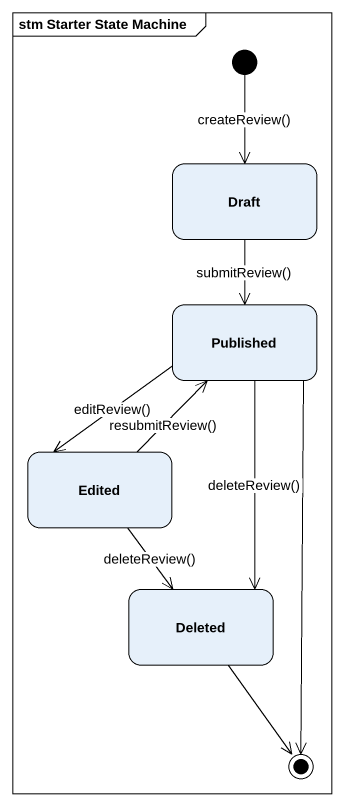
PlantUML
@startuml
mainframe stm Starter State Machine
hide empty description
state Draft
state Published
state Edited
state Deleted
[*] --> Draft : createReview()
Draft --> Published : submitReview()
Published --> Edited : editReview()
Published --> Deleted : deleteReview()
Edited -up-> Published : resubmitReview()
Edited --> Deleted : deleteReview()
Published --> [*]
Deleted --> [*]
@enduml
